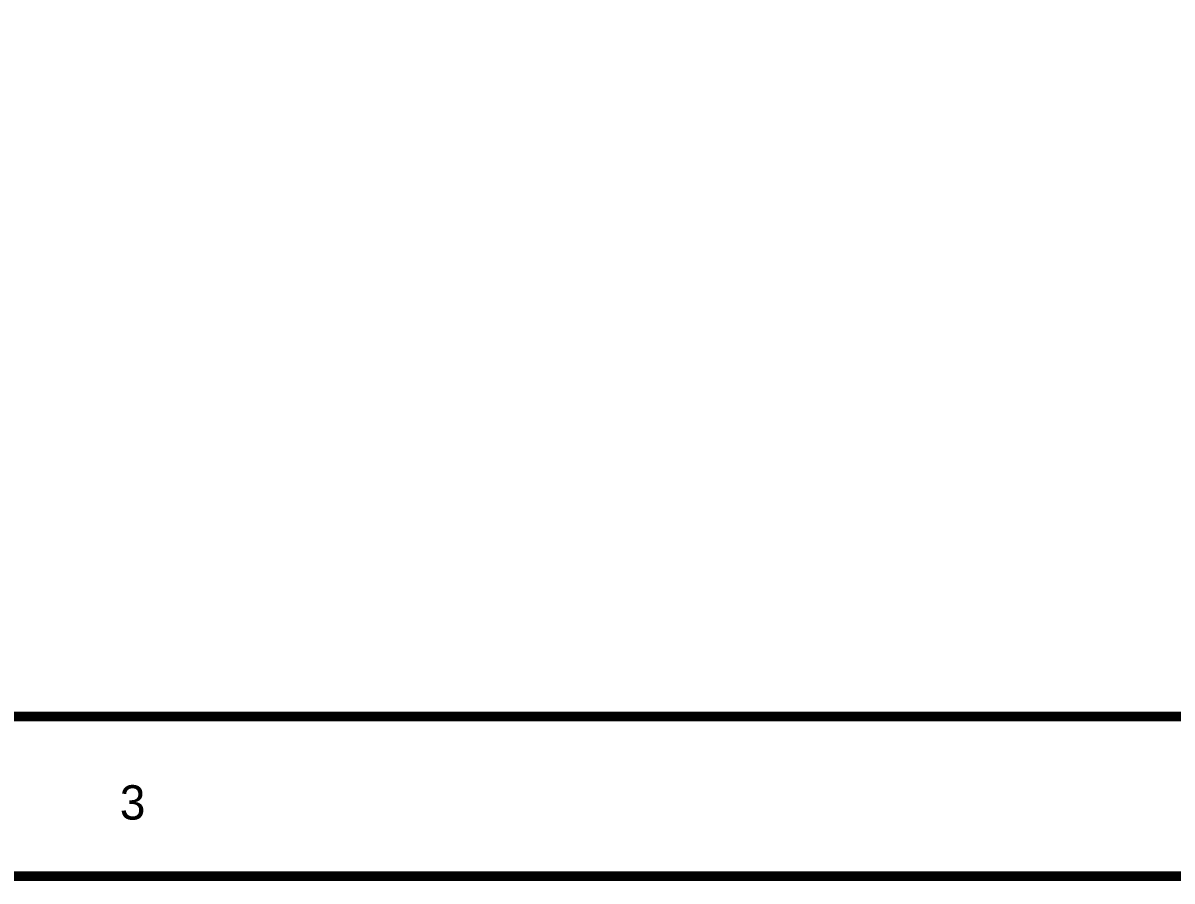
# Model space of a CAD drawing. Header units: inches. Extents: x 0 to 17, y 0 to 11.7.
# Drawn here: x 7.021 to 8.436, y -0.005 to 1.051 of the extents above; entities that cross this region are included whole.
import ezdxf

# ---------------------------------------------------------------- set-up
doc = ezdxf.new("R2010")
doc.units = ezdxf.units.IN
doc.header["$MEASUREMENT"] = 0
doc.layers.add('Sheet', color=255, linetype='Continuous')

msp = doc.modelspace()

# ---------------------------------------------------------------- linework, layer by layer
at = {"layer": 'Sheet'}
for points in [[(0.0013, 7.6, 0.0039, 0.0039, 0), (0.0013, 0, 0.0039, 0.0039, 0), (11.4991, 0, 0.0039, 0.0039, 0), (11.4991, 7.6, 0.0039, 0.0039, 0), (0.0013, 7.6, 0.0039, 0.0039, 0), (0.0013, 7.6, 0.0039, 0.0039, 0)], [(0.2015, 7.3998, 0.0039, 0.0039, 0), (0.2015, 0.1998, 0.0039, 0.0039, 0), (11.2989, 0.1998, 0.0039, 0.0039, 0), (11.2989, 7.3998, 0.0039, 0.0039, 0), (0.2015, 7.3998, 0.0039, 0.0039, 0), (0.2015, 7.3998, 0.0039, 0.0039, 0)]]:
    msp.add_lwpolyline(points, format="xyseb", close=True, dxfattribs=at)
for points in [[(16.3355, 0.1976, 0.0118, 0.0118, 0), (0.1993, 0.1976, 0.0118, 0.0118, 0)], [(16.5321, 0.0009, 0.0118, 0.0118, 0), (0.0018, 0.0009, 0.0118, 0.0118, 0)]]:
    msp.add_lwpolyline(points, format="xyseb", dxfattribs=at)

# ---------------------------------------------------------------- texts
msp.add_text('3', height=0.0423, dxfattribs=at).set_placement((7.1399, 0.0706))

doc.saveas('drawing.dxf')
